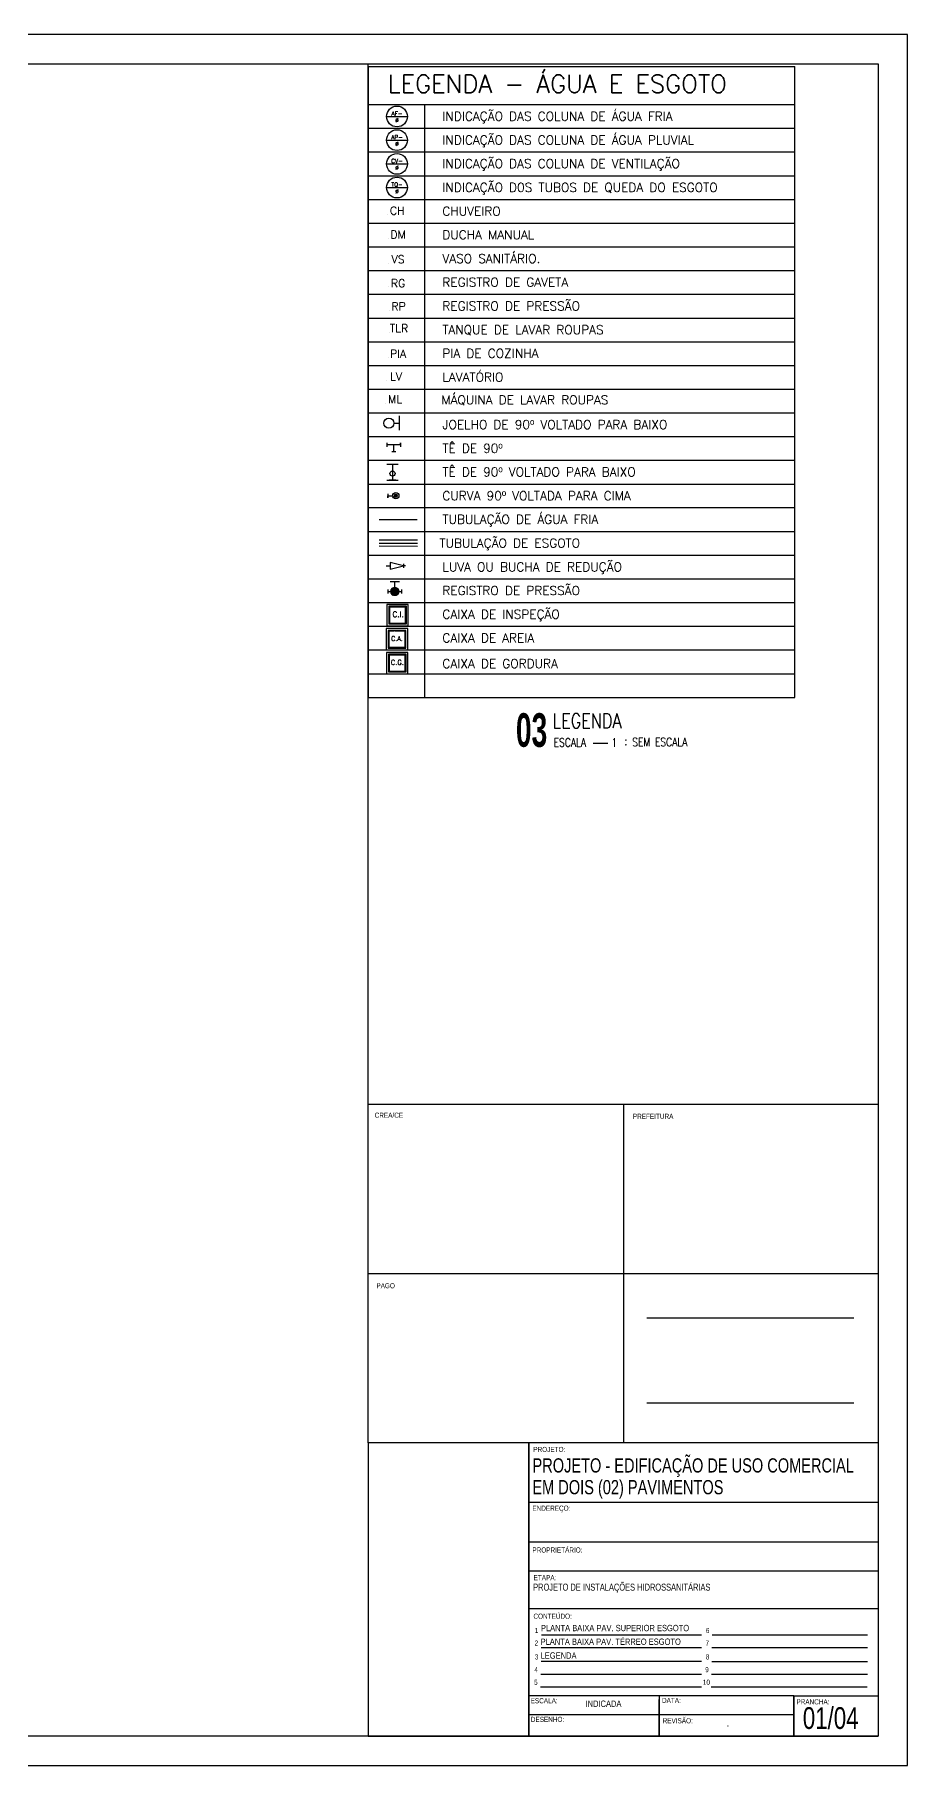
# Model space of a CAD drawing. Header units: millimetres. Extents: x 2502 to 4311, y 2007 to 3121.
# Drawn here: x 3750 to 4311, y 2007 to 3121 of the extents above; entities that cross this region are included whole.
import ezdxf
from ezdxf.enums import TextEntityAlignment as Align

# ---------------------------------------------------------------- set-up
doc = ezdxf.new("R2010")
doc.units = ezdxf.units.MM
doc.header["$LTSCALE"] = 20
doc.header["$MEASUREMENT"] = 0
doc.linetypes.add('HIDDEN', pattern=[0.375, 0.25, -0.125])
doc.layers.get('0').update_dxf_attribs({"linetype": 'CONTINUOUS'})
for name, color, linetype in [('CONEXÕES', 8, 'CONTINUOUS'), ('E-TXT-Y', 2, 'CONTINUOUS'), ('HIDRA', 4, 'CONTINUOUS'), ("PRANCHA - PROJETU'S", 7, 'CONTINUOUS'), ('TEXTO', 4, 'CONTINUOUS')]:
    doc.layers.add(name, color=color, linetype=linetype)
doc.styles.add('ADITIVOCAD', font='ROMANS.shx')
doc.styles.add('F2', font='swisscl.ttf')
doc.styles.add('R80', font='simplex.shx', dxfattribs={"height": 12})
doc.styles.add('REG140', font='romans.shx', dxfattribs={"width": 0.8, "height": 0.35})
doc.styles.add('REG80', font='romans.shx', dxfattribs={"width": 0.8, "height": 0.2})
doc.styles.add('SANSSERIF2', font='sanssb__.ttf', dxfattribs={"width": 0.8})

# ---------------------------------------------------------------- blocks, each defined once
blk = doc.blocks.new('CRBODADOSÇ')
at = {"layer": "PRANCHA - PROJETU'S", "color": 3}
blk.add_line((164.825, 196.917), (165.288, 196.917), dxfattribs=at)
at = {"layer": "PRANCHA - PROJETU'S", "color": 3, "style": 'REG80', "width": 0.8}
for s, p in [('ESCALA', (163.548, 196.799)), ('1', (165.407, 196.799)), (':', (165.829, 196.842))]:
    blk.add_text(s, height=0.27, dxfattribs=at).set_placement(p)
at = {"layer": "PRANCHA - PROJETU'S", "color": 2, "style": 'REG140', "width": 0.8}
for tag, p in [('PROJETO', (163.521, 198.067)), ('DESENHO', (163.516, 197.395))]:
    blk.add_attdef(tag, p, '', height=0.472, dxfattribs=at)
at = {"layer": "PRANCHA - PROJETU'S", "style": 'SANSSERIF2', "width": 0.6}
blk.add_attdef('00', text='', height=1.08, dxfattribs=at).set_placement((162.84, 196.795), align=Align.CENTER)
at = {"layer": "PRANCHA - PROJETU'S", "color": 3, "style": 'REG80', "width": 0.8}
blk.add_attdef('ESCALA', (166.075, 196.813), '', height=0.27, dxfattribs=at)
blk = doc.blocks.new('Adh_Afn')
blk.add_line((-0.25, 0), (0.25, 0))
blk.add_circle((0, 0), 0.25)
at = {"flags": 8}
for tag, p in [('$AF', (0, 0.07)), ('$DIAM', (0, -0.091))]:
    blk.add_attdef(tag, text='', height=0.1, dxfattribs=at).set_placement(p, align=Align.MIDDLE)
blk = doc.blocks.new('ADH_HIUTILIZ1')
blk.add_line((0.12, 0), (0.12, 0))
at = {"flags": 8}
blk.add_attdef('$N', text='', height=0.09, dxfattribs=at).set_placement((0.226, 0.042), align=Align.MIDDLE)
blk = doc.blocks.new('Adh_cx_c90c')
h = blk.add_hatch()
h.set_pattern_fill('_U', color=256, scale=0.002, angle=45, style=0, double=1, pattern_type=0)
h.set_pattern_definition([(45, (-6.0733674, -5.0413484), (-0.00141421356, 0.00141421356), []), (135, (-6.0733674, -5.0413484), (-0.00141421356, -0.00141421356), [])])
h.paths.add_polyline_path([(-0.017, 0, 1), (0.017, 0, 1)])
blk.add_lwpolyline([(-0.088, 0.022), (-0.088, -0.023), (-0.088, 0), (-0.036, 0)])
for radius in [0.0359, 0.017]:
    blk.add_circle((0, 0), radius)
blk = doc.blocks.new('Adh_cx_te90')
for p, q in [((-0.075, -0.0225), (-0.075, 0.0225)), ((0.075, 0), (-0.075, 0)), ((0, -0.075), (0, 0)), ((0.075, 0), (0.075, 0.0225)), ((0.075, 0.0225), (0.075, -0.0225)), ((-0.0225, -0.075), (0.0225, -0.075))]:
    blk.add_line(p, q)
blk = doc.blocks.new('Adh_cx_lvr')
for p, q in [((0, 0), (-0.15, 0.0375)), ((-0.15, 0.0375), (-0.15, -0.0375)), ((-0.15, -0.0375), (0, 0)), ((0, 0.0225), (0, -0.0225)), ((-0.195, 0), (-0.15, 0)), ((0.0225, 0), (0, 0))]:
    blk.add_line(p, q)
blk = doc.blocks.new('Adh_acs_rg')
h = blk.add_hatch()
h.set_pattern_fill('_U', color=256, scale=0.002, angle=45, style=0, double=1)
h.set_pattern_definition([(45, (-7.4131718, -5.1711377), (-0.00141421356, 0.00141421356), []), (135, (-7.4131718, -5.1711377), (-0.00141421356, -0.00141421356), [])])
h.paths.add_polyline_path([(-0.046, 0, 1), (0.046, 0, 1)])
for p, q in [((-0.078, 0.022), (-0.078, -0.022)), ((0.053, 0.108), (-0.053, 0.108)), ((0, 0.046), (0, 0.108)), ((0.078, -0.022), (0.078, 0.022)), ((-0.078, 0), (-0.046, 0)), ((0.046, 0), (0.078, 0))]:
    blk.add_line(p, q)
blk.add_circle((0, 0), 0.046)
blk = doc.blocks.new('Adhs_RefTbl')
at = {"color": 0, "linetype": 'ByBlock', "ltscale": 0.5}
blk.add_line((-0.321, 0), (0.321, 0), dxfattribs=at)
blk = doc.blocks.new('inp_cx')
for p, q in [((40, 40), (-40, 40)), ((-40, 40), (-40, -40)), ((40, -40), (40, 40)), ((-40, -40), (40, -40))]:
    blk.add_line(p, q)
at = {"color": 1, "linetype": 'Continuous', "ltscale": 0.5}
for p, q in [((33, 33), (-33, 33)), ((-33, 33), (-33, -33)), ((33, -33), (33, 33)), ((-33, -33), (33, -33))]:
    blk.add_line(p, q, dxfattribs=at)
at = {"color": 1, "linetype": 'HIDDEN', "ltscale": 0.5}
for p, q in [((30, 30), (-30, 30)), ((-30, 30), (-30, -30)), ((30, -30), (30, 30)), ((-30, -30), (30, -30))]:
    blk.add_line(p, q, dxfattribs=at)
at = {"style": 'R80'}
blk.add_text('C.I.', height=20.59, dxfattribs=at).set_placement((-19.6, -7.5))
blk = doc.blocks.new('_cxgordu')
for p, q in [((40, 40), (-40, 40)), ((-40, 40), (-40, -40)), ((40, -40), (40, 40)), ((-40, -40), (40, -40))]:
    blk.add_line(p, q)
at = {"color": 1, "linetype": 'Continuous', "ltscale": 0.5}
for p, q in [((33, 33), (-33, 33)), ((-33, 33), (-33, -33)), ((33, -33), (33, 33)), ((-33, -33), (33, -33))]:
    blk.add_line(p, q, dxfattribs=at)
at = {"color": 1, "linetype": 'HIDDEN', "ltscale": 0.5}
for p, q in [((30, 30), (-30, 30)), ((-30, 30), (-30, -30)), ((30, -30), (30, 30)), ((-30, -30), (30, -30))]:
    blk.add_line(p, q, dxfattribs=at)
at = {"style": 'R80'}
blk.add_text('C.G.', height=18.48, dxfattribs=at).set_placement((-24.3, -6.9))
blk = doc.blocks.new('_cxareia')
for p, q in [((40, 40), (-40, 40)), ((-40, 40), (-40, -40)), ((40, -40), (40, 40)), ((-40, -40), (40, -40))]:
    blk.add_line(p, q)
at = {"color": 1, "linetype": 'Continuous', "ltscale": 0.5}
for p, q in [((33, 33), (-33, 33)), ((-33, 33), (-33, -33)), ((33, -33), (33, 33)), ((-33, -33), (33, -33))]:
    blk.add_line(p, q, dxfattribs=at)
at = {"color": 1, "linetype": 'HIDDEN', "ltscale": 0.5}
for p, q in [((30, 30), (-30, 30)), ((-30, 30), (-30, -30)), ((30, -30), (30, 30)), ((-30, -30), (30, -30))]:
    blk.add_line(p, q, dxfattribs=at)
at = {"style": 'R80'}
blk.add_text('C.A.', height=17.28, dxfattribs=at).set_placement((-22, -6.1))

msp = doc.modelspace()

# ---------------------------------------------------------------- linework, layer by layer
at = {"color": 2, "linetype": 'Continuous'}
for p, q in [((3964.2, 2432.8), (3964.2, 3102.4)), ((4276.7, 2295.2), (4143.4, 2295.2)), ((4276.7, 2240.6), (4143.4, 2240.6))]:
    msp.add_line(p, q, dxfattribs=at)
for p, q in [((3964.2, 3100.6), (4238.7, 3100.6)), ((3964.2, 3100.6), (3964.2, 2694.7)), ((4238.7, 2694.7), (4238.7, 3100.6)), ((3964.2, 3076.2), (4238.7, 3076.2)), ((4000.5, 2694.7), (4000.5, 3076.2)), ((3964.2, 3060.9), (4238.7, 3060.9)), ((3964.2, 3045.7), (4238.7, 3045.7)), ((3964.2, 3030.4), (4238.7, 3030.4)), ((3964.2, 3015.1), (4238.7, 3015.1)), ((3964.2, 2999.9), (4238.7, 2999.9)), ((3964.2, 2984.6), (4238.7, 2984.6)), ((3964.2, 2969.4), (4238.7, 2969.4)), ((3964.2, 2954.1), (4238.7, 2954.1)), ((3964.2, 2938.8), (4238.7, 2938.8)), ((3964.2, 2923.6), (4238.7, 2923.6)), ((3964.2, 2908.3), (4238.7, 2908.3)), ((3964.2, 2893.1), (4238.7, 2893.1)), ((3964.2, 2877.8), (4238.7, 2877.8)), ((3964.2, 2862.5), (4238.7, 2862.5)), ((3964.2, 2847.3), (4238.7, 2847.3)), ((3964.2, 2847.3), (4238.7, 2847.3)), ((3964.2, 2832), (4238.7, 2832)), ((3964.2, 2816.8), (4238.7, 2816.8)), ((3964.2, 2801.5), (4238.7, 2801.5)), ((3964.2, 2786.2), (4238.7, 2786.2)), ((3964.2, 2771), (4238.7, 2771)), ((3964.2, 2771), (4238.7, 2771)), ((3964.2, 2755.7), (4238.7, 2755.7)), ((3964.2, 2740.5), (4238.7, 2740.5)), ((3964.2, 2725.2), (4238.7, 2725.2)), ((3964.2, 2709.9), (4238.7, 2709.9)), ((3964.2, 2694.7), (4238.7, 2694.7))]:
    msp.add_line(p, q)
at = {"color": 1, "linetype": 'Continuous'}
for p, q in [((4292.3, 2214.9), (3964.2, 2214.9)), ((4067.6, 2214.9), (4067.6, 2026.2)), ((4067.6, 2026.2), (4067.6, 2214.9)), ((4067.6, 2176.8), (4292.3, 2176.8)), ((4067.6, 2176.8), (4292.3, 2176.8)), ((4067.6, 2151.4), (4292.3, 2151.4)), ((4067.6, 2132.6), (4292.3, 2132.6)), ((4067.6, 2108.5), (4292.3, 2108.5)), ((4238.1, 2052.2), (4067.6, 2052.2)), ((4067.6, 2026.2), (4067.6, 2051.8)), ((4151.3, 2052.2), (4151.3, 2026.2)), ((4238.1, 2026.4), (4238.1, 2052.2)), ((4238.1, 2052.2), (4238.1, 2026.4)), ((4238.1, 2052.2), (4238.1, 2026.2)), ((4238.1, 2052.2), (4238.1, 2044.2)), ((4238.1, 2052.2), (4292.3, 2052.2)), ((4238.1, 2051.8), (4238.1, 2051.8)), ((4067.6, 2040.1), (4234.3, 2040.1)), ((4067.6, 2040.1), (4238.1, 2040.1)), ((3964.2, 2026.2), (4292.3, 2026.2)), ((3964.2, 2026.2), (4292.3, 2026.2)), ((3964.2, 2026.2), (4292.3, 2026.2)), ((3997.4, 2026.2), (4292.3, 2026.2)), ((4067.6, 2026.2), (4238.1, 2026.2)), ((4067.6, 2026.2), (4234.3, 2026.2)), ((4238.1, 2026.2), (4067.6, 2026.2)), ((4234.3, 2026.2), (4151.3, 2026.2))]:
    msp.add_line(p, q, dxfattribs=at)
at = {"color": 5, "linetype": 'Continuous'}
for p, q in [((4067.6, 2051.8), (4067.6, 2214.9)), ((4151.3, 2026.2), (4151.3, 2040.1)), ((4151.3, 2026.2), (4151.3, 2040.1)), ((4151.3, 2026.2), (4067.6, 2026.2))]:
    msp.add_line(p, q, dxfattribs=at)
at = {"color": 2}
msp.add_line((4151.3, 2040.1), (4151.3, 2049.8), dxfattribs=at)
at = {"color": 2, "linetype": 'Continuous'}
msp.add_lwpolyline([(2502.1, 2007.4), (4311.1, 2007.4), (4311.1, 3121.2), (2502.1, 3121.2)], close=True, dxfattribs=at)
at = {"color": 1, "linetype": 'Continuous'}
msp.add_lwpolyline([(2548.9, 3102.4), (4292.3, 3102.4), (4292.3, 2026.2), (2548.9, 2026.2)], close=True, dxfattribs=at)
at = {"color": 2, "linetype": 'Continuous'}
for points in [[(3964.2, 2214.9), (3964.2, 2432.8)], [(4292.3, 2432.8), (3964.2, 2432.8)], [(4128.6, 2214.9), (4128.6, 2432.8)], [(4292.3, 2323.8), (3964.2, 2323.8)]]:
    msp.add_lwpolyline(points, dxfattribs=at)
at = {"color": 1, "linetype": 'Continuous'}
msp.add_lwpolyline([(4292.3, 2214.9), (3964.2, 2214.9), (3964.2, 2026.2)], dxfattribs=at)
at = {"layer": 'CONEXÕES'}
for p, q in [((3984, 2875.8), (3984, 2866.7)), ((3976.2, 2844.8), (3983.4, 2844.8)), ((3976.2, 2834.4), (3983.4, 2834.4)), ((3981.9, 2834.4), (3977.7, 2834.4)), ((3977.7, 2834.4), (3981.9, 2834.4))]:
    msp.add_line(p, q, dxfattribs=at)
at = {"layer": 'HIDRA'}
for p, q in [((3980.8, 2871.2), (3984, 2871.2)), ((3979.8, 2844.8), (3979.8, 2834.4)), ((3995.8, 2795.8), (3971.3, 2795.8)), ((3971.3, 2793.9), (3995.8, 2793.9)), ((3995.8, 2791.9), (3971.3, 2792))]:
    msp.add_line(p, q, dxfattribs=at)
for centre, radius in [((3977.5, 2871.2), 3.26), ((3979.8, 2838.7), 1.66)]:
    msp.add_circle(centre, radius, dxfattribs=at)
at = {"layer": "PRANCHA - PROJETU'S"}
for p, q in [((4311.1, 2054.3), (4311.1, 2139.9)), ((4083.5, 2026.2), (4286.3, 2026.2)), ((4083.5, 2026.2), (4292.3, 2026.2))]:
    msp.add_line(p, q, dxfattribs=at)
at = {"layer": "PRANCHA - PROJETU'S", "color": 7}
for p, q in [((4075.4, 2083.2), (4178.7, 2083.2)), ((4075.6, 2091.4), (4178.7, 2091.4)), ((4185.3, 2083.2), (4285.5, 2083.2)), ((4185.4, 2091.4), (4274.6, 2091.4)), ((4185.4, 2091.4), (4285.5, 2091.4)), ((4075.4, 2074.4), (4178.7, 2074.4)), ((4185.3, 2074.3), (4285.5, 2074.3)), ((4075.3, 2066.2), (4178.7, 2066.2)), ((4075.3, 2066.2), (4178.7, 2066.2)), ((4185.1, 2066.2), (4285.5, 2066.2)), ((4185.1, 2066.2), (4285.5, 2066.2)), ((4075.1, 2058), (4178.6, 2058)), ((4075.1, 2058), (4178.6, 2058)), ((4184.9, 2058), (4285.3, 2058)), ((4184.9, 2058), (4285.3, 2058))]:
    msp.add_line(p, q, dxfattribs=at)

# ---------------------------------------------------------------- block references
at = {"layer": 'HIDRA'}
ref = msp.add_blockref('Adh_Afn', (3982.7, 3068.5), dxfattribs=dict(at, xscale=26.70507839741547, yscale=26.70507839741547, zscale=26.70507839741547))
ref.add_attrib('$AF', 'AF-', dxfattribs={"layer": '0', "height": 2.67, "style": 'ADITIVOCAD', "flags": 8}).set_placement((3982.7, 3070.4), align=Align.MIDDLE)
ref.add_attrib('$DIAM', '%%C', dxfattribs={"layer": '0', "height": 2.67, "style": 'ADITIVOCAD', "flags": 8}).set_placement((3982.7, 3066.1), align=Align.MIDDLE)
ref = msp.add_blockref('Adh_Afn', (3982.7, 3053.3), dxfattribs=dict(at, xscale=26.70507839741547, yscale=26.70507839741547, zscale=26.70507839741547))
ref.add_attrib('$AF', 'AP-', dxfattribs={"layer": '0', "height": 2.67, "style": 'ADITIVOCAD', "flags": 8}).set_placement((3982.7, 3055.2), align=Align.MIDDLE)
ref.add_attrib('$DIAM', '%%C', dxfattribs={"layer": '0', "height": 2.67, "style": 'ADITIVOCAD', "flags": 8}).set_placement((3982.7, 3050.9), align=Align.MIDDLE)
ref = msp.add_blockref('Adh_Afn', (3982.7, 3038), dxfattribs=dict(at, xscale=26.70507839741547, yscale=26.70507839741547, zscale=26.70507839741547))
ref.add_attrib('$AF', 'CV-', dxfattribs={"layer": '0', "height": 2.67, "style": 'ADITIVOCAD', "flags": 8}).set_placement((3982.7, 3039.9), align=Align.MIDDLE)
ref.add_attrib('$DIAM', '%%C', dxfattribs={"layer": '0', "height": 2.67, "style": 'ADITIVOCAD', "flags": 8}).set_placement((3982.7, 3035.6), align=Align.MIDDLE)
ref = msp.add_blockref('Adh_Afn', (3982.7, 3022.8), dxfattribs=dict(at, xscale=26.70507839741547, yscale=26.70507839741547, zscale=26.70507839741547))
ref.add_attrib('$AF', 'TQ-', dxfattribs={"layer": '0', "height": 2.67, "style": 'ADITIVOCAD', "flags": 8}).set_placement((3982.7, 3024.6), align=Align.MIDDLE)
ref.add_attrib('$DIAM', '%%C', dxfattribs={"layer": '0', "height": 2.67, "style": 'ADITIVOCAD', "flags": 8}).set_placement((3982.7, 3020.3), align=Align.MIDDLE)
ref = msp.add_blockref('ADH_HIUTILIZ1', (3969.9, 3005.4), dxfattribs=dict(at, xscale=57.22516799447658, yscale=57.22516799447658, zscale=57.22516799447658))
ref.add_attrib('$N', 'CH', dxfattribs={"layer": '0', "height": 5.15, "style": 'ADITIVOCAD', "flags": 8}).set_placement((3982.9, 3007.9), align=Align.MIDDLE)
ref = msp.add_blockref('ADH_HIUTILIZ1', (3970.4, 2990.1), dxfattribs=dict(at, xscale=57.22516799447658, yscale=57.22516799447658, zscale=57.22516799447658))
ref.add_attrib('$N', 'DM', dxfattribs={"layer": '0', "height": 5.15, "style": 'ADITIVOCAD', "flags": 8}).set_placement((3983.4, 2992.5), align=Align.MIDDLE)
ref = msp.add_blockref('ADH_HIUTILIZ1', (3970.4, 2974.2), dxfattribs=dict(at, xscale=57.22516799447658, yscale=57.22516799447658, zscale=57.22516799447658))
ref.add_attrib('$N', 'VS', dxfattribs={"layer": '0', "height": 5.15, "style": 'ADITIVOCAD', "flags": 8}).set_placement((3983.4, 2976.6), align=Align.MIDDLE)
ref = msp.add_blockref('ADH_HIUTILIZ1', (3970.4, 2958.8), dxfattribs=dict(at, xscale=57.22516799447658, yscale=57.22516799447658, zscale=57.22516799447658))
ref.add_attrib('$N', 'RG', dxfattribs={"layer": '0', "height": 5.15, "style": 'ADITIVOCAD', "flags": 8}).set_placement((3983.4, 2961.2), align=Align.MIDDLE)
ref = msp.add_blockref('ADH_HIUTILIZ1', (3970.7, 2943.9), dxfattribs=dict(at, xscale=57.22516799447658, yscale=57.22516799447658, zscale=57.22516799447658))
ref.add_attrib('$N', 'RP', dxfattribs={"layer": '0', "height": 5.15, "style": 'ADITIVOCAD', "flags": 8}).set_placement((3983.7, 2946.3), align=Align.MIDDLE)
ref = msp.add_blockref('ADH_HIUTILIZ1', (3971.1, 2929.8), dxfattribs=dict(at, xscale=57.22516799447658, yscale=57.22516799447658, zscale=57.22516799447658))
ref.add_attrib('$N', 'TLR', dxfattribs={"layer": '0', "height": 5.15, "style": 'ADITIVOCAD', "flags": 8}).set_placement((3984, 2932.2), align=Align.MIDDLE)
ref = msp.add_blockref('ADH_HIUTILIZ1', (3970.4, 2913.4), dxfattribs=dict(at, xscale=57.22516799447658, yscale=57.22516799447658, zscale=57.22516799447658))
ref.add_attrib('$N', 'PIA', dxfattribs={"layer": '0', "height": 5.15, "style": 'ADITIVOCAD', "flags": 8}).set_placement((3983.4, 2915.8), align=Align.MIDDLE)
ref = msp.add_blockref('ADH_HIUTILIZ1', (3969.1, 2898.6), dxfattribs=dict(at, xscale=57.22516799447658, yscale=57.22516799447658, zscale=57.22516799447658))
ref.add_attrib('$N', 'LV', dxfattribs={"layer": '0', "height": 5.15, "style": 'ADITIVOCAD', "flags": 8}).set_placement((3982.1, 2901.1), align=Align.MIDDLE)
ref = msp.add_blockref('ADH_HIUTILIZ1', (3968.5, 2884), dxfattribs=dict(at, xscale=57.22516799447658, yscale=57.22516799447658, zscale=57.22516799447658))
ref.add_attrib('$N', 'ML', dxfattribs={"layer": '0', "height": 5.15, "style": 'ADITIVOCAD', "flags": 8}).set_placement((3981.5, 2886.5), align=Align.MIDDLE)
for name, p, xscale, yscale, zscale in [('Adh_cx_te90', (3980.6, 2857.2), 57.22516799447658, 57.22516799447658, 57.22516799447658), ('Adh_cx_c90c', (3981.9, 2824.5), 57.22516799447658, 57.22516799447658, 57.22516799447658), ('Adhs_RefTbl', (3983.5, 2809.1), 38.15011199631773, 38.15011199631773, 38.15011199631773), ('Adh_cx_lvr', (3986.9, 2779.3), 57.22516799447658, 57.22516799447658, 57.22516799447658), ('Adh_acs_rg', (3981.3, 2762.8), 57.22516799447658, 57.22516799447658, 57.22516799447658), ('inp_cx', (3983.1, 2747.7), 0.171675504001056, 0.171675504001056, 0.171675504001056), ('_cxareia', (3982.7, 2732.1), 0.171675504001056, 0.171675504001056, 0.171675504001056), ('_cxgordu', (3982.9, 2716.8), 0.171675504001056, 0.171675504001056, 0.171675504001056)]:
    msp.add_blockref(name, p, dxfattribs=dict(at, xscale=xscale, yscale=yscale, zscale=zscale))
at = {"layer": "PRANCHA - PROJETU'S", "xscale": 20, "yscale": 20, "zscale": 20}
msp.add_blockref('CRBODADOSÇ', (812.5, -1273), dxfattribs=at).add_auto_attribs({'ESCALA': 'SEM ESCALA', 'DESENHO': 'LEGENDA', '00': '03'})

# ---------------------------------------------------------------- texts
at = {"color": 2, "linetype": 'Continuous', "style": 'F2'}
for s, p in [('CREA/CE', (3977.5, 2425.9)), ('PREFEITURA', (4147.5, 2425.1)), ('PAGO', (3975.4, 2316.1))]:
    msp.add_text(s, height=3.29, dxfattribs=at).set_placement(p, align=Align.MIDDLE)
at = {"layer": 'E-TXT-Y', "style": 'F2'}
for s, p in [('PROJETO - EDIFICAÇÃO DE USO COMERCIAL', (4069.9, 2195.9)), ('EM DOIS (02) PAVIMENTOS', (4069.8, 2181.9))]:
    msp.add_text(s, height=9.145, dxfattribs=at).set_placement(p)
at = {"layer": 'HIDRA', "style": 'ADITIVOCAD'}
for s, height, p in [('LEGENDA - ÁGUA E ESGOTO', 11.445, (3976.7, 3083.8)), ('INDICAÇÃO DAS COLUNA DE ÁGUA FRIA', 5.723, (4011.9, 3065.8)), ('INDICAÇÃO DAS COLUNA DE ÁGUA PLUVIAL', 5.723, (4011.9, 3050.5)), ('INDICAÇÃO DAS COLUNA DE VENTILAÇÃO', 5.723, (4011.9, 3035.3)), ('INDICAÇÃO D0S TUBOS DE QUEDA DO ESGOTO', 5.723, (4011.9, 3020)), ('CHUVEIRO', 5.72, (4011.9, 3004.7)), ('DUCHA MANUAL', 5.723, (4011.9, 2989.5)), ('VASO SANITÁRIO.', 5.723, (4011.9, 2974.2)), ('REGISTRO DE GAVETA', 5.723, (4011.9, 2959)), ('REGISTRO DE PRESSÃO', 5.723, (4011.9, 2943.7)), ('TANQUE DE LAVAR ROUPAS', 5.723, (4011.9, 2928.4)), ('PIA DE COZINHA', 5.723, (4011.9, 2913.2)), ('LAVATÓRIO', 5.72, (4011.9, 2897.9)), ('MÁQUINA DE LAVAR ROUPAS', 5.723, (4011.3, 2883.3)), ('JOELHO DE 90º VOLTADO PARA BAIXO', 5.723, (4011.9, 2867.4)), ('TÊ DE 90º', 5.72, (4011.9, 2852.1)), ('TÊ DE 90º VOLTADO PARA BAIXO', 5.723, (4011.9, 2836.9)), ('CURVA 90º VOLTADA PARA CIMA', 5.723, (4011.9, 2821.6)), ('TUBULAÇÃO DE ÁGUA FRIA', 5.723, (4011.9, 2806.4)), ('TUBULAÇÃO DE ESGOTO', 5.723, (4010, 2791.1)), ('LUVA OU BUCHA DE REDUÇÃO', 5.723, (4011.9, 2775.8)), ('REGISTRO DE PRESSÃO', 5.723, (4011.9, 2760.6)), ('CAIXA DE INSPEÇÃO', 5.723, (4011.9, 2745.3)), ('CAIXA DE AREIA', 5.723, (4011.9, 2730.1)), ('CAIXA DE GORDURA', 5.723, (4011.9, 2713.6))]:
    msp.add_text(s, height=height, dxfattribs=at).set_placement(p)
at = {"layer": "PRANCHA - PROJETU'S", "color": 7, "style": 'F2'}
for s, height, p in [('PROJETO:', 3.29, (4070.4, 2209.1)), ('ENDEREÇO:', 3.29, (4069.8, 2171.3)), ('PROPRIETÁRIO:', 3.292, (4069.8, 2144.4)), ('ETAPA:', 3.29, (4070.6, 2126.6)), ('CONTEÚDO:', 3.29, (4070.5, 2101.8)), ('1', 3.29, (4071.4, 2092.6)), ('6', 3.29, (4181.4, 2092.6)), ('2', 3.29, (4071.2, 2084.5)), ('7', 3.29, (4181.2, 2084.5)), ('3', 3.29, (4071.4, 2075.6)), ('8', 3.29, (4181.4, 2075.6)), ('5', 3.29, (4070.9, 2059.3)), ('4', 3.29, (4071.1, 2067.4)), ('10', 3.29, (4179.5, 2059.3)), ('9', 3.29, (4181, 2067.4)), ('ESCALA:', 3.29, (4068.7, 2047.4)), ('DATA:', 3.29, (4153.2, 2047.6)), ('PRANCHA:', 3.29, (4239.7, 2046.7)), ('DESENHO:', 3.29, (4068.8, 2035.4)), ('REVISÃO:', 3.29, (4153.6, 2034.5))]:
    msp.add_text(s, height=height, dxfattribs=at).set_placement(p)
at = {"layer": "PRANCHA - PROJETU'S", "color": 2, "style": 'F2'}
for s, height, p in [('PLANTA BAIXA PAV. SUPERIOR ESGOTO', 4.055, (4075.3, 2093.8)), ('PLANTA BAIXA PAV. TÉRREO ESGOTO', 4.055, (4075.1, 2085)), ('LEGENDA', 4.06, (4075.1, 2076.1)), ('INDICADA', 4.06, (4104, 2045.1)), ('01/04', 13.99, (4243.8, 2030.9)), ('-', 4.06, (4194.8, 2031.2))]:
    msp.add_text(s, height=height, dxfattribs=at).set_placement(p)
at = {"layer": 'TEXTO', "color": 2, "style": 'F2'}
msp.add_text('PROJETO DE INSTALAÇÕES HIDROSSANITÁRIAS', height=4.471, dxfattribs=at).set_placement((4070.3, 2119.9))

doc.saveas('drawing.dxf')
